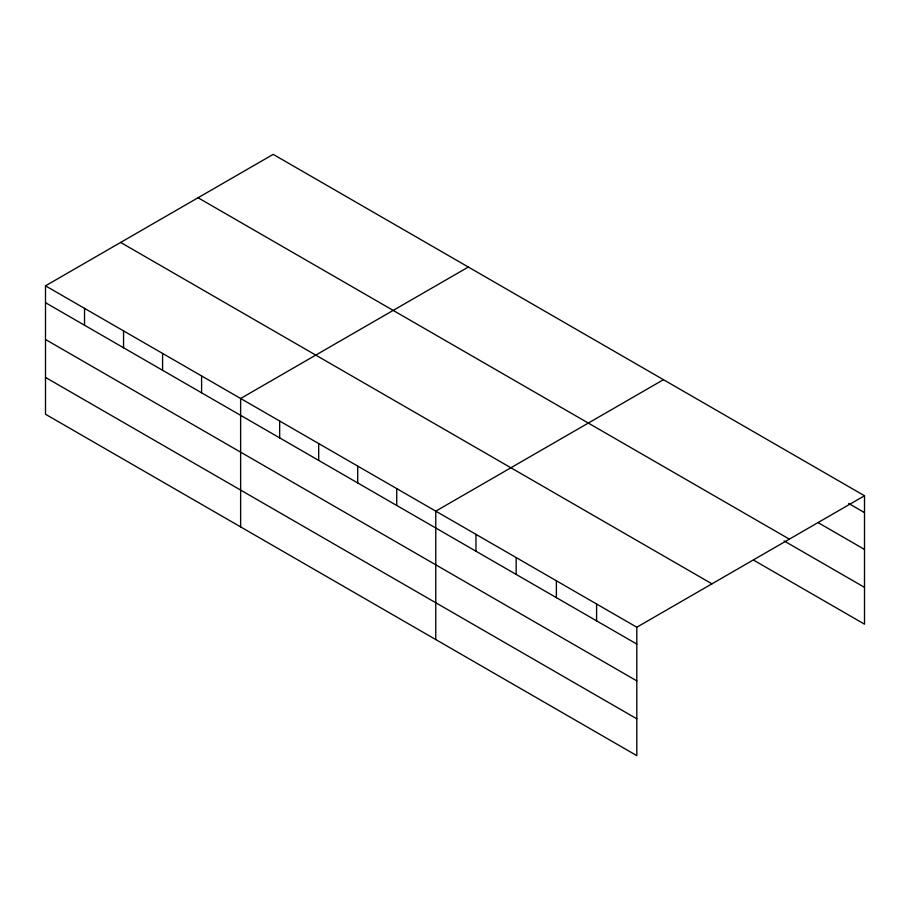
<?xml version="1.0" encoding="UTF-8"?>
<svg xmlns="http://www.w3.org/2000/svg" width="910" height="910" viewBox="0 0 910 910"><rect width="100%" height="100%" fill="white"/><g stroke="black" fill="none" stroke-linecap="round" stroke-linejoin="round"><path stroke-width="1.36" d="M636.807 680.885L636.807 627.217L45.5 285.831L45.5 414.243L636.807 755.63L636.807 680.885L45.5 339.498M45.5 285.831L273.193 154.37L864.5 495.757L864.5 624.169L753.616 560.15M468.332 267.028L240.627 398.489L240.627 526.901M663.458 379.686L435.765 511.147L435.765 639.559M636.807 627.217L864.5 495.757M848.655 503.469L864.5 512.614M818.204 522.693L864.5 549.424M198.061 197.754L789.357 539.141M784.079 540.927L864.5 587.348M120.643 242.447L711.938 583.833M45.5 302.689L636.807 644.075M45.5 377.423L636.807 718.809M596.596 604.001L596.596 620.859M556.385 580.796L556.385 597.642M516.175 557.58L516.175 574.426M475.964 534.363L475.964 551.21M396.737 488.613L396.737 505.471M357.71 466.091L357.71 482.937M318.682 443.557L318.682 460.403M279.654 421.023L279.654 437.869M201.599 375.955L201.599 392.813M162.583 353.433L162.583 370.279M123.555 330.899L123.555 347.745M84.528 308.365L84.528 325.211"/></g></svg>
